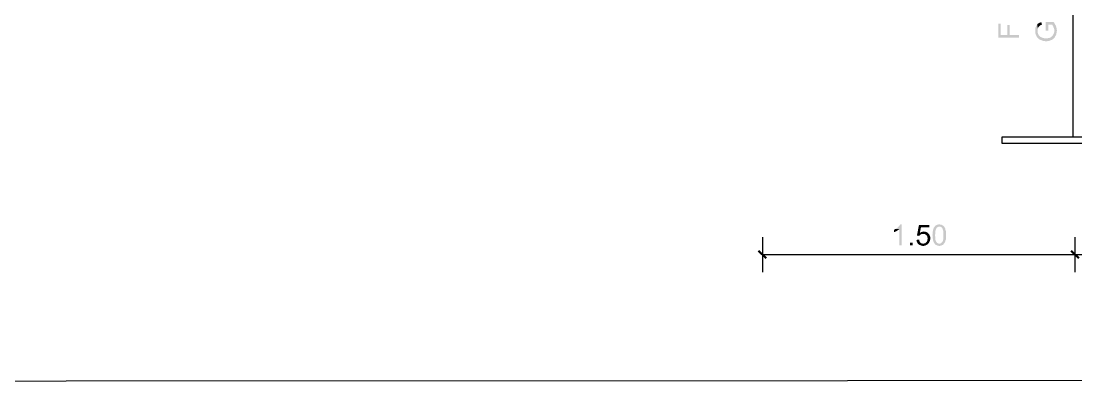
# Model space of a CAD drawing. Header units: millimetres. Extents: x 0.3 to 47.5, y 0.1 to 28.
# Drawn here: x 23.699 to 27.684, y 0.116 to 1.487 of the extents above; entities that cross this region are included whole.
import ezdxf

# ---------------------------------------------------------------- set-up
doc = ezdxf.new("R2010")
doc.units = ezdxf.units.MM
doc.layers.add('PDF _Geometria', color=7, linetype='Continuous')
doc.layers.add('PDF _Riempimenti solidi', color=7, linetype='Continuous')

msp = doc.modelspace()

# ---------------------------------------------------------------- hatches: boundary and pattern name
at = {"layer": 'PDF _Riempimenti solidi', "transparency": 33554559}
for points in [[(27.3908, 1.4774), (27.3908, 1.4241), (27.4692, 1.4241), (27.4692, 1.4341), (27.4333, 1.4341), (27.4333, 1.4716), (27.4242, 1.4716), (27.4242, 1.4341), (27.4, 1.4341), (27.4, 1.4774)], [(27.53, 1.4499), (27.53, 1.4432), (27.5308, 1.4416), (27.5308, 1.4391), (27.5317, 1.4374), (27.5325, 1.4349), (27.5333, 1.4332), (27.5342, 1.4316), (27.535, 1.4291), (27.535, 1.4282), (27.5367, 1.4266), (27.5375, 1.4249), (27.5392, 1.4232), (27.5408, 1.4216), (27.5417, 1.4207), (27.5433, 1.4191), (27.5458, 1.4174), (27.5492, 1.4157), (27.55, 1.4157), (27.5517, 1.4149), (27.5542, 1.4141), (27.5558, 1.4132), (27.5583, 1.4124), (27.56, 1.4116), (27.5642, 1.4116), (27.5667, 1.4107), (27.5758, 1.4107), (27.5775, 1.4116), (27.5817, 1.4116), (27.5842, 1.4124), (27.5858, 1.4132), (27.5883, 1.4141), (27.59, 1.4149), (27.5917, 1.4157), (27.5933, 1.4157), (27.595, 1.4174), (27.5967, 1.4182), (27.5983, 1.4199), (27.6, 1.4216), (27.6017, 1.4224), (27.6025, 1.4241), (27.6017, 1.4507), (27.6017, 1.4441), (27.6008, 1.4416), (27.6, 1.4399), (27.5992, 1.4374), (27.5975, 1.4341), (27.5958, 1.4324), (27.595, 1.4307), (27.5933, 1.4291), (27.5917, 1.4274), (27.59, 1.4266), (27.5883, 1.4249), (27.5875, 1.4249), (27.5858, 1.4241), (27.5842, 1.4232), (27.5817, 1.4224), (27.58, 1.4224), (27.5775, 1.4216), (27.565, 1.4216), (27.5625, 1.4224), (27.5608, 1.4224), (27.5583, 1.4232), (27.5567, 1.4241), (27.5542, 1.4249), (27.5525, 1.4257), (27.55, 1.4266), (27.5483, 1.4282), (27.5467, 1.4299), (27.5458, 1.4307), (27.5442, 1.4324), (27.5433, 1.4341), (27.5417, 1.4357), (27.5408, 1.4382), (27.5408, 1.4391), (27.54, 1.4416), (27.5392, 1.4432), (27.5392, 1.4499), (27.5383, 1.4749), (27.5375, 1.4732), (27.5358, 1.4716), (27.535, 1.4699), (27.5333, 1.4674), (27.5325, 1.4657), (27.5325, 1.4649), (27.5308, 1.4616), (27.5308, 1.4591), (27.53, 1.4574), (27.53, 1.4524)], [(27.5383, 1.4749), (27.5392, 1.4499), (27.5392, 1.4574), (27.54, 1.4591), (27.5408, 1.4607), (27.5408, 1.4616), (27.5425, 1.4641), (27.5433, 1.4657), (27.545, 1.4674), (27.5467, 1.4682), (27.5475, 1.4691), (27.5492, 1.4707), (27.5517, 1.4716), (27.5533, 1.4724), (27.5558, 1.4732), (27.5533, 1.4824), (27.5517, 1.4824), (27.55, 1.4816), (27.5475, 1.4807), (27.5458, 1.4799), (27.5433, 1.4791), (27.5417, 1.4774), (27.54, 1.4766)], [(27.57, 1.4832), (27.57, 1.4499), (27.5792, 1.4499), (27.5792, 1.4732), (27.5942, 1.4732), (27.595, 1.4716), (27.5958, 1.4699), (27.5975, 1.4682), (27.5983, 1.4657), (27.5992, 1.4632), (27.6, 1.4607), (27.6008, 1.4591), (27.6017, 1.4566), (27.6017, 1.4507), (27.6025, 1.4241), (27.6042, 1.4257), (27.605, 1.4282), (27.6067, 1.4299), (27.6075, 1.4316), (27.6083, 1.4341), (27.6092, 1.4357), (27.6092, 1.4382), (27.61, 1.4399), (27.6108, 1.4424), (27.6108, 1.4466), (27.6117, 1.4491), (27.6117, 1.4524), (27.6108, 1.4549), (27.6108, 1.4591), (27.61, 1.4616), (27.61, 1.4632), (27.6092, 1.4657), (27.6083, 1.4674), (27.6083, 1.4682), (27.6075, 1.4707), (27.6058, 1.4724), (27.6042, 1.4757), (27.6033, 1.4782), (27.6017, 1.4799), (27.6008, 1.4816), (27.5992, 1.4832)], [(27.0258, 0.7182), (27.02, 0.7182), (27.02, 0.7174), (27.0183, 0.7157), (27.0175, 0.7141), (27.0158, 0.7124), (27.015, 0.7107), (27.0133, 0.7091), (27.0108, 0.7074), (27.01, 0.7066), (27.0083, 0.7049), (27.0067, 0.7041), (27.005, 0.7024), (27.0033, 0.7016), (27.0167, 0.7007), (27.0167, 0.6391), (27.0258, 0.6391)], [(27.1675, 0.7182), (27.165, 0.7182), (27.1633, 0.7174), (27.1608, 0.7174), (27.1592, 0.7166), (27.1567, 0.7157), (27.155, 0.7149), (27.1517, 0.7116), (27.15, 0.7099), (27.1708, 0.7099), (27.1725, 0.7091), (27.1742, 0.7082), (27.1758, 0.7074), (27.1775, 0.7057), (27.1792, 0.7032), (27.18, 0.7024), (27.1808, 0.7007), (27.1808, 0.6991), (27.1817, 0.6974), (27.1817, 0.6957), (27.1825, 0.6941), (27.1825, 0.6916), (27.1833, 0.6891), (27.1833, 0.6657), (27.1825, 0.6641), (27.1825, 0.6616), (27.1817, 0.6599), (27.1817, 0.6574), (27.1808, 0.6557), (27.18, 0.6549), (27.18, 0.6532), (27.1792, 0.6524), (27.1783, 0.6516), (27.1767, 0.6499), (27.175, 0.6482), (27.1733, 0.6474), (27.1717, 0.6466), (27.17, 0.6457), (27.1675, 0.6457), (27.1508, 0.6449), (27.1525, 0.6432), (27.1533, 0.6424), (27.155, 0.6407), (27.1575, 0.6399), (27.1608, 0.6382), (27.1633, 0.6382), (27.165, 0.6374), (27.17, 0.6374), (27.1725, 0.6382), (27.175, 0.6382), (27.1767, 0.6391), (27.1783, 0.6399), (27.1808, 0.6407), (27.1817, 0.6424), (27.1825, 0.6424), (27.1842, 0.6441), (27.185, 0.6457), (27.1867, 0.6474), (27.1875, 0.6491), (27.1892, 0.6507), (27.19, 0.6532), (27.1908, 0.6557), (27.1908, 0.6574), (27.1917, 0.6599), (27.1925, 0.6616), (27.1925, 0.6657), (27.1933, 0.6682), (27.1933, 0.6891), (27.1925, 0.6907), (27.1925, 0.6932), (27.1917, 0.6949), (27.1917, 0.6966), (27.1908, 0.6982), (27.1908, 0.7007), (27.19, 0.7024), (27.1892, 0.7049), (27.1875, 0.7066), (27.1858, 0.7099), (27.1825, 0.7132), (27.1808, 0.7141), (27.1792, 0.7157), (27.1783, 0.7157), (27.1767, 0.7166), (27.1742, 0.7174), (27.1725, 0.7174), (27.17, 0.7182)], [(27.0033, 0.7016), (27.0008, 0.7007), (26.9992, 0.6991), (26.9967, 0.6982), (26.9967, 0.6891), (26.9975, 0.6891), (26.9992, 0.6899), (27.0008, 0.6907), (27.0033, 0.6916), (27.005, 0.6924), (27.0075, 0.6941), (27.01, 0.6957), (27.0117, 0.6966), (27.0133, 0.6982), (27.015, 0.6991), (27.0167, 0.7007)], [(27.13, 0.7166), (27.0908, 0.7166), (27.0833, 0.6766), (27.0917, 0.6749), (27.0933, 0.6766), (27.0942, 0.6782), (27.0958, 0.6791), (27.0983, 0.6807), (27.1017, 0.6824), (27.1067, 0.6824), (27.1267, 0.6841), (27.125, 0.6857), (27.0942, 0.6866), (27.0983, 0.7074), (27.13, 0.7074)], [(27.1092, 0.6916), (27.1083, 0.6916), (27.1058, 0.6907), (27.1042, 0.6907), (27.1017, 0.6899), (27.1, 0.6899), (27.0983, 0.6882), (27.0958, 0.6874), (27.0942, 0.6866), (27.125, 0.6857), (27.1233, 0.6866), (27.1217, 0.6882), (27.1192, 0.6891), (27.1175, 0.6899), (27.1158, 0.6907), (27.1108, 0.6907)], [(27.1267, 0.6841), (27.1067, 0.6824), (27.1117, 0.6824), (27.115, 0.6807), (27.1167, 0.6791), (27.1183, 0.6782), (27.1192, 0.6766), (27.1208, 0.6757), (27.1217, 0.6732), (27.1225, 0.6716), (27.1225, 0.6699), (27.1233, 0.6674), (27.1233, 0.6624), (27.1225, 0.6599), (27.1225, 0.6582), (27.1217, 0.6557), (27.1208, 0.6541), (27.12, 0.6524), (27.1167, 0.6491), (27.115, 0.6474), (27.1125, 0.6466), (27.1108, 0.6466), (27.1083, 0.6457), (27.1067, 0.6457), (27.1258, 0.6457), (27.1275, 0.6474), (27.1283, 0.6491), (27.13, 0.6507), (27.1308, 0.6532), (27.1325, 0.6566), (27.1325, 0.6591), (27.1333, 0.6616), (27.1333, 0.6716), (27.1325, 0.6732), (27.1317, 0.6757), (27.1308, 0.6774), (27.13, 0.6791), (27.1292, 0.6807), (27.1275, 0.6824)], [(27.15, 0.7099), (27.1492, 0.7082), (27.1475, 0.7066), (27.1467, 0.7049), (27.1458, 0.7024), (27.145, 0.7007), (27.145, 0.6999), (27.1442, 0.6982), (27.1442, 0.6957), (27.1433, 0.6941), (27.1433, 0.6924), (27.1425, 0.6899), (27.1425, 0.6807), (27.1417, 0.6782), (27.1425, 0.6766), (27.1425, 0.6657), (27.1433, 0.6641), (27.1433, 0.6616), (27.1442, 0.6591), (27.1442, 0.6574), (27.145, 0.6549), (27.1483, 0.6482), (27.1492, 0.6474), (27.15, 0.6457), (27.1508, 0.6449), (27.1675, 0.6457), (27.165, 0.6457), (27.1633, 0.6466), (27.1617, 0.6474), (27.16, 0.6482), (27.1583, 0.6499), (27.1567, 0.6524), (27.1558, 0.6532), (27.155, 0.6549), (27.1542, 0.6566), (27.1542, 0.6582), (27.1533, 0.6599), (27.1533, 0.6616), (27.1525, 0.6641), (27.1525, 0.6716), (27.1517, 0.6749), (27.1517, 0.6799), (27.1525, 0.6824), (27.1525, 0.6907), (27.1533, 0.6924), (27.1533, 0.6949), (27.1542, 0.6966), (27.1542, 0.6982), (27.155, 0.6999), (27.1558, 0.7016), (27.1567, 0.7032), (27.1567, 0.7041), (27.1583, 0.7057), (27.16, 0.7074), (27.1633, 0.7091), (27.1658, 0.7099), (27.1675, 0.7099)], [(27.0917, 0.6607), (27.0808, 0.6599), (27.0817, 0.6582), (27.0817, 0.6566), (27.0825, 0.6541), (27.0833, 0.6524), (27.0842, 0.6499), (27.0858, 0.6466), (27.0875, 0.6449), (27.0892, 0.6441), (27.09, 0.6424), (27.0933, 0.6407), (27.0958, 0.6399), (27.0975, 0.6391), (27.1, 0.6382), (27.1017, 0.6382), (27.1042, 0.6374), (27.1092, 0.6374), (27.1117, 0.6382), (27.1133, 0.6382), (27.1158, 0.6391), (27.1225, 0.6424), (27.1242, 0.6441), (27.1258, 0.6457), (27.1042, 0.6457), (27.1025, 0.6466), (27.1, 0.6466), (27.0983, 0.6482), (27.0967, 0.6491), (27.0958, 0.6507), (27.0942, 0.6524), (27.0933, 0.6541), (27.0925, 0.6557), (27.0917, 0.6582)]]:
    msp.add_hatch(color=256, dxfattribs=at).paths.add_polyline_path(points)

# ---------------------------------------------------------------- linework, layer by layer
at = {"layer": 'PDF _Geometria', "lineweight": 25}
for points in [[(0.2517, 27.9682), (47.4858, 27.9682), (47.485, 0.1366), (0.2517, 0.1157)], [(27.9558, 1.0482), (27.4042, 1.0482), (27.4042, 1.0249), (27.9558, 1.0249)]]:
    msp.add_lwpolyline(points, close=True, dxfattribs=at)
for points in [[(27.6717, 2.0207), (27.6717, 1.0482)], [(26.4992, 0.6707), (26.4992, 0.5382)], [(27.68, 0.6707), (27.68, 0.5382)], [(26.4992, 0.6049), (34.2942, 0.6049)]]:
    msp.add_lwpolyline(points, dxfattribs=at)
at = {"layer": 'PDF _Geometria', "lineweight": 50}
for points in [[(26.485, 0.6182), (26.5133, 0.5907)], [(27.6658, 0.6182), (27.6942, 0.5907)]]:
    msp.add_lwpolyline(points, dxfattribs=at)
at = {"layer": 'PDF _Riempimenti solidi', "lineweight": 25, "transparency": 33554559}
msp.add_solid([(27.0675, 0.6391), (27.0675, 0.6499), (27.0567, 0.6391), (27.0567, 0.6499)], dxfattribs=at)

doc.saveas('drawing.dxf')
